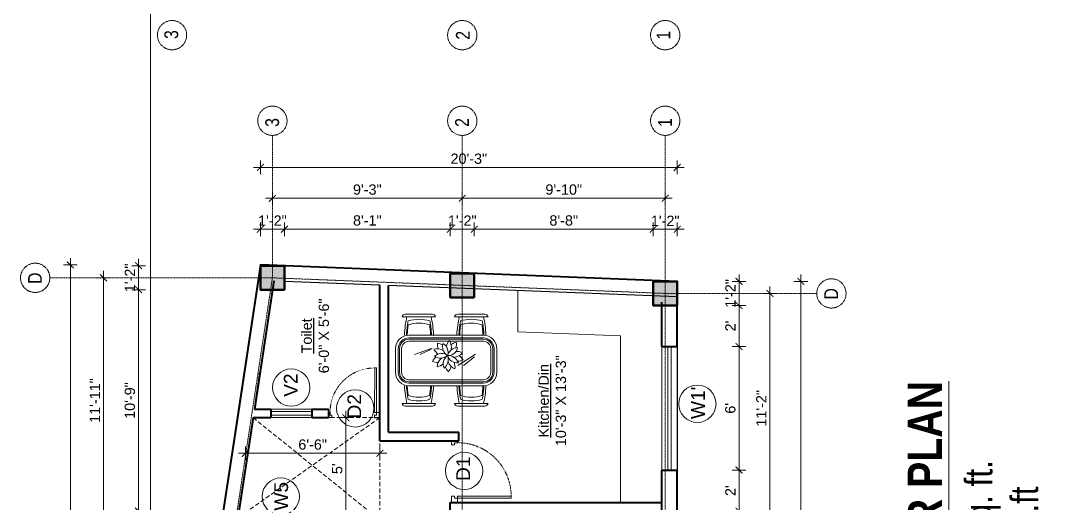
# Model space of a CAD drawing. Header units: inches. Extents: x 136316 to 155547, y -21384 to -17606.
# Drawn here: x 154950 to 155547, y -19576 to -19295 of the extents above; entities that cross this region are included whole.
import ezdxf

# ---------------------------------------------------------------- set-up
doc = ezdxf.new("R2010")
doc.units = ezdxf.units.IN
doc.header["$LTSCALE"] = 0.5
doc.header["$MEASUREMENT"] = 0
doc.header["$PDMODE"] = 66
doc.linetypes.add('CENTER', pattern=[2, 1.25, -0.25, 0.25, -0.25])
doc.linetypes.add('HIDDEN', pattern=[0.375, 0.25, -0.125])
for name, color, linetype, lineweight in [('Annotate-Lite.w', 177, 'Continuous', 9), ('Annotations-Bold.w', 177, 'Continuous', 13), ('C-COLUMN', 1, 'Continuous', 50), ('DIM 1-100', 4, 'Continuous', 13), ('Door-Window.w', 4, 'Continuous', 15), ('F-FURNITURE', 30, 'Continuous', 13), ('HACTH', 253, 'Continuous', 9), ('TEXT', 220, 'Continuous', 9), ('Text-100.w', 254, 'Continuous', 9), ('Toilet', 7, 'Continuous', 25), ('wall', 1, 'Continuous', 40), ('window', 4, 'Continuous', 13)]:
    doc.layers.add(name, color=color, linetype=linetype, lineweight=lineweight)
doc.styles.add('ARAIL', font='ARIALN.TTF')
doc.styles.add('arial', font='arial.ttf')
doc.styles.add('arial.', font='arial.ttf')
doc.styles.add('gaurav', font='arial.ttf')
doc.styles.get("Standard").update_dxf_attribs({"font": 'arial.ttf'})
doc.dimstyles.new('1 by 96', dxfattribs={"dimtxt": 6, "dimasz": 4, "dimexe": 4, "dimexo": 4, "dimgap": 2, "dimtad": 1, "dimdec": 0, "dimzin": 0, "dimdsep": 46, "dimlunit": 4, "dimtxsty": 'Standard', "dimblk": 'ARCHTICK', "dimcen": 0, "dimdle": 4, "dimadec": 0, "dimazin": 0, "dimtfac": 1, "dimtdec": 0, "dimtix": 1, "dimtofl": 0, "dimtmove": 1, "dimatfit": 3, "dimldrblk": 'ARCHTICK', "dimfxl": 4, "dimfxlon": 1, "dimtolj": 1, "dimtzin": 0, "dimlwd": -1, "dimlwe": -1, "dimarcsym": 0})

# ---------------------------------------------------------------- blocks, each defined once
blk = doc.blocks.new('3-0')
at = {"ltscale": 3}
for p, q in [((11063.05, 10097.68), (11065.97, 10099.9)), ((11063.05, 10097.68), (11064.53, 10095.73)), ((11065.99, 10096.84), (11064.53, 10095.73)), ((11065.25, 10097.81), (11066.71, 10098.92)), ((11065.99, 10096.84), (11065.25, 10097.81)), ((11065.97, 10099.9), (11066.71, 10098.92)), ((11085.5, 10074.13), (11110.32, 10092.96)), ((11086.24, 10073.15), (11111.05, 10091.97)), ((11111.05, 10091.97), (11110.32, 10092.96)), ((11084.04, 10073.02), (11082.57, 10071.91)), ((11084.04, 10073.02), (11084.78, 10072.04)), ((11084.78, 10072.04), (11086.24, 10073.15)), ((11086.24, 10073.15), (11085.5, 10074.13)), ((11087.72, 10071.2), (11086.24, 10073.15)), ((11082.57, 10071.91), (11084.79, 10068.98)), ((11084.79, 10068.98), (11087.72, 10071.2))]:
    blk.add_line(p, q, dxfattribs=at)
at = {"layer": 'Door-Window.w', "color": 9, "linetype": 'HIDDEN', "lineweight": 18}
blk.add_arc((11085.5, 10074.13), 31.16, 37.1906, 127.14649, dxfattribs=at)
blk = doc.blocks.new('_ArchTick')
at = {"color": 0, "linetype": 'ByBlock', "const_width": 0.15}
blk.add_lwpolyline([(-0.5, -0.5), (0.5, 0.5)], dxfattribs=at)
blk = doc.blocks.new('*D1012')
at = {"layer": 'Defpoints', "color": 0, "transparency": 16777216}
for p in [(155018.48, -19451.83), (155089.44, -19451.83), (155067.83, -19580.89)]:
    blk.add_point(p, dxfattribs=at)
at = {"layer": 'DIM 1-100', "color": 0, "transparency": 16777216}
for p, q in [((155022.48, -19451.83), (155014.48, -19451.83)), ((155018.48, -19584.89), (155018.48, -19447.83)), ((155022.48, -19580.89), (155014.48, -19580.89))]:
    blk.add_line(p, q, dxfattribs=at)
at = {"layer": 'DIM 1-100', "color": 0, "transparency": 16777216, "xscale": 4, "yscale": 4, "zscale": 4}
for p, rotation in [((155018.48, -19451.83), 90), ((155018.48, -19580.89), 270)]:
    blk.add_blockref('_ArchTick', p, dxfattribs=dict(at, rotation=rotation))
at = {"layer": 'DIM 1-100', "color": 0, "transparency": 16777216, "insert": (155013.41, -19516.36), "char_height": 6, "attachment_point": 5, "rotation": 90}
blk.add_mtext('\\A1;10\'-9"', dxfattribs=at)
blk = doc.blocks.new('*D1013')
at = {"layer": 'Defpoints', "color": 0, "transparency": 16777216}
for p in [(155018.48, -19437.83), (155089.44, -19437.83), (155089.44, -19451.83)]:
    blk.add_point(p, dxfattribs=at)
at = {"layer": 'DIM 1-100', "color": 0, "transparency": 16777216}
for p, q in [((155018.48, -19455.83), (155018.48, -19433.83)), ((155022.48, -19437.83), (155014.48, -19437.83)), ((155022.48, -19451.83), (155014.48, -19451.83))]:
    blk.add_line(p, q, dxfattribs=at)
at = {"layer": 'DIM 1-100', "color": 0, "transparency": 16777216, "xscale": 4, "yscale": 4, "zscale": 4}
for p, rotation in [((155018.48, -19437.83), 90), ((155018.48, -19451.83), 270)]:
    blk.add_blockref('_ArchTick', p, dxfattribs=dict(at, rotation=rotation))
at = {"layer": 'DIM 1-100', "color": 0, "transparency": 16777216, "insert": (155013.46, -19444.83), "char_height": 6, "attachment_point": 5, "rotation": 90}
blk.add_mtext('\\A1;1\'-2"', dxfattribs=at)
blk = doc.blocks.new('*D1014')
at = {"layer": 'Defpoints', "color": 0, "transparency": 16777216}
for p in [(155096.44, -19444.83), (154998.01, -19587.89), (155074.83, -19587.89)]:
    blk.add_point(p, dxfattribs=at)
at = {"layer": 'DIM 1-100', "color": 0, "transparency": 16777216}
for p, q in [((154998.01, -19440.83), (154998.01, -19591.89)), ((155002.01, -19444.83), (154994.01, -19444.83)), ((155002.01, -19587.89), (154994.01, -19587.89))]:
    blk.add_line(p, q, dxfattribs=at)
at = {"layer": 'DIM 1-100', "color": 0, "transparency": 16777216, "xscale": 4, "yscale": 4, "zscale": 4}
for p, rotation in [((154998.01, -19444.83), 90), ((154998.01, -19587.89), 270)]:
    blk.add_blockref('_ArchTick', p, dxfattribs=dict(at, rotation=rotation))
at = {"layer": 'DIM 1-100', "color": 0, "transparency": 16777216, "insert": (154993, -19516.36), "char_height": 6, "attachment_point": 5, "rotation": 90}
blk.add_mtext('\\A1;11\'-11"', dxfattribs=at)
blk = doc.blocks.new('*D1017')
at = {"layer": 'Defpoints', "color": 0, "transparency": 16777216}
for p in [(154978.76, -19437.35), (155089.5, -19437.35), (155030.97, -19839.04)]:
    blk.add_point(p, dxfattribs=at)
at = {"layer": 'DIM 1-100', "color": 0, "transparency": 16777216}
for p, q in [((154978.76, -19843.04), (154978.76, -19433.35)), ((154982.76, -19437.35), (154974.76, -19437.35)), ((154982.76, -19839.04), (154974.76, -19839.04))]:
    blk.add_line(p, q, dxfattribs=at)
at = {"layer": 'DIM 1-100', "color": 0, "transparency": 16777216, "xscale": 4, "yscale": 4, "zscale": 4}
for p, rotation in [((154978.76, -19437.35), 90), ((154978.76, -19839.04), 270)]:
    blk.add_blockref('_ArchTick', p, dxfattribs=dict(at, rotation=rotation))
at = {"layer": 'DIM 1-100', "color": 0, "transparency": 16777216, "insert": (154973.69, -19638.19), "char_height": 6, "attachment_point": 5, "rotation": 90}
blk.add_mtext('\\A1;33\'-6"', dxfattribs=at)
blk = doc.blocks.new('*D1018')
at = {"layer": 'Defpoints', "color": 0, "transparency": 16777216}
for p in [(155103.44, -19416.49), (155089.44, -19437.83), (155103.44, -19437.83)]:
    blk.add_point(p, dxfattribs=at)
at = {"layer": 'DIM 1-100', "color": 0, "transparency": 16777216}
for p, q in [((155085.44, -19416.49), (155107.44, -19416.49)), ((155089.44, -19420.49), (155089.44, -19412.49)), ((155103.44, -19420.49), (155103.44, -19412.49))]:
    blk.add_line(p, q, dxfattribs=at)
at = {"layer": 'DIM 1-100', "color": 0, "transparency": 16777216, "xscale": 4, "yscale": 4, "zscale": 4, "rotation": 180}
blk.add_blockref('_ArchTick', (155089.44, -19416.49), dxfattribs=at)
at = {"layer": 'DIM 1-100', "color": 0, "transparency": 16777216, "xscale": 4, "yscale": 4, "zscale": 4}
blk.add_blockref('_ArchTick', (155103.44, -19416.49), dxfattribs=at)
at = {"layer": 'DIM 1-100', "color": 0, "transparency": 16777216, "insert": (155096.44, -19411.48), "char_height": 6, "attachment_point": 5}
blk.add_mtext('\\A1;1\'-2"', dxfattribs=at)
blk = doc.blocks.new('*D1019')
at = {"layer": 'Defpoints', "color": 0, "transparency": 16777216}
for p in [(155200.03, -19416.49), (155103.44, -19437.83), (155200.03, -19442.27)]:
    blk.add_point(p, dxfattribs=at)
at = {"layer": 'DIM 1-100', "color": 0, "transparency": 16777216}
for p, q in [((155099.44, -19416.49), (155204.03, -19416.49)), ((155103.44, -19420.49), (155103.44, -19412.49)), ((155200.03, -19420.49), (155200.03, -19412.49))]:
    blk.add_line(p, q, dxfattribs=at)
at = {"layer": 'DIM 1-100', "color": 0, "transparency": 16777216, "xscale": 4, "yscale": 4, "zscale": 4, "rotation": 180}
blk.add_blockref('_ArchTick', (155103.44, -19416.49), dxfattribs=at)
at = {"layer": 'DIM 1-100', "color": 0, "transparency": 16777216, "xscale": 4, "yscale": 4, "zscale": 4}
blk.add_blockref('_ArchTick', (155200.03, -19416.49), dxfattribs=at)
at = {"layer": 'DIM 1-100', "color": 0, "transparency": 16777216, "insert": (155151.73, -19411.42), "char_height": 6, "attachment_point": 5}
blk.add_mtext('\\A1;8\'-1"', dxfattribs=at)
blk = doc.blocks.new('*D1020')
at = {"layer": 'Defpoints', "color": 0, "transparency": 16777216}
for p in [(155214.03, -19416.49), (155200.03, -19442.27), (155214.03, -19442.27)]:
    blk.add_point(p, dxfattribs=at)
at = {"layer": 'DIM 1-100', "color": 0, "transparency": 16777216}
for p, q in [((155196.03, -19416.49), (155218.03, -19416.49)), ((155200.03, -19420.49), (155200.03, -19412.49)), ((155214.03, -19420.49), (155214.03, -19412.49))]:
    blk.add_line(p, q, dxfattribs=at)
at = {"layer": 'DIM 1-100', "color": 0, "transparency": 16777216, "xscale": 4, "yscale": 4, "zscale": 4, "rotation": 180}
blk.add_blockref('_ArchTick', (155200.03, -19416.49), dxfattribs=at)
at = {"layer": 'DIM 1-100', "color": 0, "transparency": 16777216, "xscale": 4, "yscale": 4, "zscale": 4}
blk.add_blockref('_ArchTick', (155214.03, -19416.49), dxfattribs=at)
at = {"layer": 'DIM 1-100', "color": 0, "transparency": 16777216, "insert": (155207.03, -19411.48), "char_height": 6, "attachment_point": 5}
blk.add_mtext('\\A1;1\'-2"', dxfattribs=at)
blk = doc.blocks.new('*D1021')
at = {"layer": 'Defpoints', "color": 0, "transparency": 16777216}
for p in [(155318.26, -19416.49), (155214.03, -19442.27), (155318.26, -19446.93)]:
    blk.add_point(p, dxfattribs=at)
at = {"layer": 'DIM 1-100', "color": 0, "transparency": 16777216}
for p, q in [((155210.03, -19416.49), (155322.26, -19416.49)), ((155214.03, -19420.49), (155214.03, -19412.49)), ((155318.26, -19420.49), (155318.26, -19412.49))]:
    blk.add_line(p, q, dxfattribs=at)
at = {"layer": 'DIM 1-100', "color": 0, "transparency": 16777216, "xscale": 4, "yscale": 4, "zscale": 4, "rotation": 180}
blk.add_blockref('_ArchTick', (155214.03, -19416.49), dxfattribs=at)
at = {"layer": 'DIM 1-100', "color": 0, "transparency": 16777216, "xscale": 4, "yscale": 4, "zscale": 4}
blk.add_blockref('_ArchTick', (155318.26, -19416.49), dxfattribs=at)
at = {"layer": 'DIM 1-100', "color": 0, "transparency": 16777216, "insert": (155266.15, -19411.42), "char_height": 6, "attachment_point": 5}
blk.add_mtext('\\A1;8\'-8"', dxfattribs=at)
blk = doc.blocks.new('*D1022')
at = {"layer": 'Defpoints', "color": 0, "transparency": 16777216}
for p in [(155332.26, -19416.49), (155318.26, -19446.93), (155332.26, -19446.93)]:
    blk.add_point(p, dxfattribs=at)
at = {"layer": 'DIM 1-100', "color": 0, "transparency": 16777216}
for p, q in [((155314.26, -19416.49), (155336.26, -19416.49)), ((155318.26, -19420.49), (155318.26, -19412.49)), ((155332.26, -19420.49), (155332.26, -19412.49))]:
    blk.add_line(p, q, dxfattribs=at)
at = {"layer": 'DIM 1-100', "color": 0, "transparency": 16777216, "xscale": 4, "yscale": 4, "zscale": 4, "rotation": 180}
blk.add_blockref('_ArchTick', (155318.26, -19416.49), dxfattribs=at)
at = {"layer": 'DIM 1-100', "color": 0, "transparency": 16777216, "xscale": 4, "yscale": 4, "zscale": 4}
blk.add_blockref('_ArchTick', (155332.26, -19416.49), dxfattribs=at)
at = {"layer": 'DIM 1-100', "color": 0, "transparency": 16777216, "insert": (155325.26, -19411.6), "char_height": 6, "attachment_point": 5}
blk.add_mtext('\\A1;1\'-2"', dxfattribs=at)
blk = doc.blocks.new('*D1023')
at = {"layer": 'Defpoints', "color": 0, "transparency": 16777216}
for p in [(155332.26, -19446.93), (155332.26, -19460.93), (155368.26, -19460.93)]:
    blk.add_point(p, dxfattribs=at)
at = {"layer": 'DIM 1-100', "color": 0, "transparency": 16777216}
for p, q in [((155364.26, -19446.93), (155372.26, -19446.93)), ((155368.26, -19442.93), (155368.26, -19464.93)), ((155364.26, -19460.93), (155372.26, -19460.93))]:
    blk.add_line(p, q, dxfattribs=at)
at = {"layer": 'DIM 1-100', "color": 0, "transparency": 16777216, "xscale": 4, "yscale": 4, "zscale": 4}
for p, rotation in [((155368.26, -19446.93), 90), ((155368.26, -19460.93), 270)]:
    blk.add_blockref('_ArchTick', p, dxfattribs=dict(at, rotation=rotation))
at = {"layer": 'DIM 1-100', "color": 0, "transparency": 16777216, "insert": (155363.25, -19453.93), "char_height": 6, "attachment_point": 5, "rotation": 90}
blk.add_mtext('\\A1;1\'-2"', dxfattribs=at)
blk = doc.blocks.new('*D1024')
at = {"layer": 'Defpoints', "color": 0, "transparency": 16777216}
for p in [(155332.26, -19460.93), (155332.26, -19484.91), (155368.26, -19484.91)]:
    blk.add_point(p, dxfattribs=at)
at = {"layer": 'DIM 1-100', "color": 0, "transparency": 16777216}
for p, q in [((155368.26, -19456.93), (155368.26, -19488.91)), ((155364.26, -19460.93), (155372.26, -19460.93)), ((155364.26, -19484.91), (155372.26, -19484.91))]:
    blk.add_line(p, q, dxfattribs=at)
at = {"layer": 'DIM 1-100', "color": 0, "transparency": 16777216, "xscale": 4, "yscale": 4, "zscale": 4}
for p, rotation in [((155368.26, -19460.93), 90), ((155368.26, -19484.91), 270)]:
    blk.add_blockref('_ArchTick', p, dxfattribs=dict(at, rotation=rotation))
at = {"layer": 'DIM 1-100', "color": 0, "transparency": 16777216, "insert": (155363.25, -19472.92), "char_height": 6, "attachment_point": 5, "rotation": 90}
blk.add_mtext("\\A1;2'", dxfattribs=at)
blk = doc.blocks.new('*D1025')
at = {"layer": 'Defpoints', "color": 0, "transparency": 16777216}
for p in [(155332.26, -19484.91), (155332.26, -19556.91), (155368.26, -19556.91)]:
    blk.add_point(p, dxfattribs=at)
at = {"layer": 'DIM 1-100', "color": 0, "transparency": 16777216}
for p, q in [((155368.26, -19480.91), (155368.26, -19560.91)), ((155364.26, -19484.91), (155372.26, -19484.91)), ((155364.26, -19556.91), (155372.26, -19556.91))]:
    blk.add_line(p, q, dxfattribs=at)
at = {"layer": 'DIM 1-100', "color": 0, "transparency": 16777216, "xscale": 4, "yscale": 4, "zscale": 4}
for p, rotation in [((155368.26, -19484.91), 90), ((155368.26, -19556.91), 270)]:
    blk.add_blockref('_ArchTick', p, dxfattribs=dict(at, rotation=rotation))
at = {"layer": 'DIM 1-100', "color": 0, "transparency": 16777216, "insert": (155363.2, -19520.91), "char_height": 6, "attachment_point": 5, "rotation": 90}
blk.add_mtext("\\A1;6'", dxfattribs=at)
blk = doc.blocks.new('*D1026')
at = {"layer": 'Defpoints', "color": 0, "transparency": 16777216}
for p in [(155332.26, -19556.91), (155332.26, -19580.89), (155368.26, -19580.89)]:
    blk.add_point(p, dxfattribs=at)
at = {"layer": 'DIM 1-100', "color": 0, "transparency": 16777216}
for p, q in [((155368.26, -19552.91), (155368.26, -19584.89)), ((155364.26, -19556.91), (155372.26, -19556.91)), ((155364.26, -19580.89), (155372.26, -19580.89))]:
    blk.add_line(p, q, dxfattribs=at)
at = {"layer": 'DIM 1-100', "color": 0, "transparency": 16777216, "xscale": 4, "yscale": 4, "zscale": 4}
for p, rotation in [((155368.26, -19556.91), 90), ((155368.26, -19580.89), 270)]:
    blk.add_blockref('_ArchTick', p, dxfattribs=dict(at, rotation=rotation))
at = {"layer": 'DIM 1-100', "color": 0, "transparency": 16777216, "insert": (155363.25, -19568.9), "char_height": 6, "attachment_point": 5, "rotation": 90}
blk.add_mtext("\\A1;2'", dxfattribs=at)
blk = doc.blocks.new('*D931')
at = {"layer": 'Defpoints', "color": 0, "transparency": 16777216}
for p in [(155332.26, -19453.93), (155386.26, -19453.93), (155332.26, -19587.89)]:
    blk.add_point(p, dxfattribs=at)
at = {"layer": 'DIM 1-100', "color": 0, "transparency": 16777216}
for p, q in [((155386.26, -19591.89), (155386.26, -19449.93)), ((155382.26, -19453.93), (155390.26, -19453.93)), ((155382.26, -19587.89), (155390.26, -19587.89))]:
    blk.add_line(p, q, dxfattribs=at)
at = {"layer": 'DIM 1-100', "color": 0, "transparency": 16777216, "xscale": 4, "yscale": 4, "zscale": 4}
for p, rotation in [((155386.26, -19453.93), 90), ((155386.26, -19587.89), 270)]:
    blk.add_blockref('_ArchTick', p, dxfattribs=dict(at, rotation=rotation))
at = {"layer": 'DIM 1-100', "color": 0, "transparency": 16777216, "insert": (155381.25, -19520.91), "char_height": 6, "attachment_point": 5, "rotation": 90}
blk.add_mtext('\\A1;11\'-2"', dxfattribs=at)
blk = doc.blocks.new('*D932')
at = {"layer": 'Defpoints', "color": 0, "transparency": 16777216}
for p in [(155332.26, -19446.93), (155332.26, -19839.04), (155404.26, -19839.04)]:
    blk.add_point(p, dxfattribs=at)
at = {"layer": 'DIM 1-100', "color": 0, "transparency": 16777216}
for p, q in [((155400.26, -19446.93), (155408.26, -19446.93)), ((155404.26, -19442.93), (155404.26, -19843.04)), ((155400.26, -19839.04), (155408.26, -19839.04))]:
    blk.add_line(p, q, dxfattribs=at)
at = {"layer": 'DIM 1-100', "color": 0, "transparency": 16777216, "xscale": 4, "yscale": 4, "zscale": 4}
for p, rotation in [((155404.26, -19446.93), 90), ((155404.26, -19839.04), 270)]:
    blk.add_blockref('_ArchTick', p, dxfattribs=dict(at, rotation=rotation))
at = {"layer": 'DIM 1-100', "color": 0, "transparency": 16777216, "insert": (155399.2, -19642.98), "char_height": 6, "attachment_point": 5, "rotation": 90}
blk.add_mtext('\\A1;32\'-8"', dxfattribs=at)
blk = doc.blocks.new('*D1036')
at = {"layer": 'Defpoints', "color": 0, "transparency": 16777216}
for p in [(155207.03, -19398.49), (155096.44, -19437.83), (155207.03, -19441.99)]:
    blk.add_point(p, dxfattribs=at)
at = {"layer": 'DIM 1-100', "color": 0, "transparency": 16777216}
for p, q in [((155092.44, -19398.49), (155211.03, -19398.49)), ((155096.44, -19402.49), (155096.44, -19394.49)), ((155207.03, -19402.49), (155207.03, -19394.49))]:
    blk.add_line(p, q, dxfattribs=at)
at = {"layer": 'DIM 1-100', "color": 0, "transparency": 16777216, "xscale": 4, "yscale": 4, "zscale": 4, "rotation": 180}
blk.add_blockref('_ArchTick', (155096.44, -19398.49), dxfattribs=at)
at = {"layer": 'DIM 1-100', "color": 0, "transparency": 16777216, "xscale": 4, "yscale": 4, "zscale": 4}
blk.add_blockref('_ArchTick', (155207.03, -19398.49), dxfattribs=at)
at = {"layer": 'DIM 1-100', "color": 0, "transparency": 16777216, "insert": (155151.73, -19393.42), "char_height": 6, "attachment_point": 5}
blk.add_mtext('\\A1;9\'-3"', dxfattribs=at)
blk = doc.blocks.new('*D933')
at = {"layer": 'Defpoints', "color": 0, "transparency": 16777216}
for p in [(155325.26, -19398.49), (155207.03, -19441.99), (155325.26, -19446.65)]:
    blk.add_point(p, dxfattribs=at)
at = {"layer": 'DIM 1-100', "color": 0, "transparency": 16777216}
for p, q in [((155203.03, -19398.49), (155329.26, -19398.49)), ((155207.03, -19402.49), (155207.03, -19394.49)), ((155325.26, -19402.49), (155325.26, -19394.49))]:
    blk.add_line(p, q, dxfattribs=at)
at = {"layer": 'DIM 1-100', "color": 0, "transparency": 16777216, "xscale": 4, "yscale": 4, "zscale": 4, "rotation": 180}
blk.add_blockref('_ArchTick', (155207.03, -19398.49), dxfattribs=at)
at = {"layer": 'DIM 1-100', "color": 0, "transparency": 16777216, "xscale": 4, "yscale": 4, "zscale": 4}
blk.add_blockref('_ArchTick', (155325.26, -19398.49), dxfattribs=at)
at = {"layer": 'DIM 1-100', "color": 0, "transparency": 16777216, "insert": (155266.15, -19393.42), "char_height": 6, "attachment_point": 5}
blk.add_mtext('\\A1;9\'-10"', dxfattribs=at)
blk = doc.blocks.new('*D1075')
at = {"layer": 'Defpoints', "color": 0, "transparency": 16777216}
for p in [(155089.5, -19380.49), (155089.5, -19437.35), (155332.26, -19446.93)]:
    blk.add_point(p, dxfattribs=at)
at = {"layer": 'DIM 1-100', "color": 0, "transparency": 16777216}
for p, q in [((155336.26, -19380.49), (155085.5, -19380.49)), ((155089.5, -19384.49), (155089.5, -19376.49)), ((155332.26, -19384.49), (155332.26, -19376.49))]:
    blk.add_line(p, q, dxfattribs=at)
at = {"layer": 'DIM 1-100', "color": 0, "transparency": 16777216, "xscale": 4, "yscale": 4, "zscale": 4, "rotation": 180}
blk.add_blockref('_ArchTick', (155089.5, -19380.49), dxfattribs=at)
at = {"layer": 'DIM 1-100', "color": 0, "transparency": 16777216, "xscale": 4, "yscale": 4, "zscale": 4}
blk.add_blockref('_ArchTick', (155332.26, -19380.49), dxfattribs=at)
at = {"layer": 'DIM 1-100', "color": 0, "transparency": 16777216, "insert": (155210.88, -19375.42), "char_height": 6, "attachment_point": 5}
blk.add_mtext('\\A1;20\'-3"', dxfattribs=at)
blk = doc.blocks.new('*D976')
at = {"layer": 'Defpoints', "color": 0, "transparency": 16777216}
for p in [(155139.25, -19526.35), (155159.03, -19526.35), (155159.03, -19585.89)]:
    blk.add_point(p, dxfattribs=at)
at = {"layer": 'DIM 1-100', "color": 0, "transparency": 16777216}
for p, q in [((155139.25, -19589.89), (155139.25, -19522.35)), ((155143.25, -19526.35), (155135.25, -19526.35)), ((155143.25, -19585.89), (155135.25, -19585.89))]:
    blk.add_line(p, q, dxfattribs=at)
at = {"layer": 'DIM 1-100', "color": 0, "transparency": 16777216, "xscale": 4, "yscale": 4, "zscale": 4}
for p, rotation in [((155139.25, -19526.35), 90), ((155139.25, -19585.89), 270)]:
    blk.add_blockref('_ArchTick', p, dxfattribs=dict(at, rotation=rotation))
at = {"layer": 'DIM 1-100', "color": 0, "transparency": 16777216, "insert": (155134.2, -19556.12), "char_height": 6, "attachment_point": 5, "rotation": 90}
blk.add_mtext("\\A1;5'", dxfattribs=at)
blk = doc.blocks.new('*D977')
at = {"layer": 'Defpoints', "color": 0, "transparency": 16777216}
for p in [(155159.03, -19547.12), (155080.7, -19555.93), (155159.03, -19556.12)]:
    blk.add_point(p, dxfattribs=at)
at = {"layer": 'DIM 1-100', "color": 0, "transparency": 16777216}
for p, q in [((155076.7, -19547.12), (155163.03, -19547.12)), ((155080.7, -19551.12), (155080.7, -19543.12)), ((155159.03, -19551.12), (155159.03, -19543.12))]:
    blk.add_line(p, q, dxfattribs=at)
at = {"layer": 'DIM 1-100', "color": 0, "transparency": 16777216, "xscale": 4, "yscale": 4, "zscale": 4, "rotation": 180}
blk.add_blockref('_ArchTick', (155080.7, -19547.12), dxfattribs=at)
at = {"layer": 'DIM 1-100', "color": 0, "transparency": 16777216, "xscale": 4, "yscale": 4, "zscale": 4}
blk.add_blockref('_ArchTick', (155159.03, -19547.12), dxfattribs=at)
at = {"layer": 'DIM 1-100', "color": 0, "transparency": 16777216, "insert": (155119.87, -19542.05), "char_height": 6, "attachment_point": 5}
blk.add_mtext('\\A1;6\'-6"', dxfattribs=at)

msp = doc.modelspace()

# ---------------------------------------------------------------- hatches: boundary and pattern name
at = {"layer": 'C-COLUMN'}
h = msp.add_hatch(color=256, dxfattribs=at)
h.dxf.hatch_style = 1
h.paths.add_polyline_path([(155089.44, -19437.83), (155089.44, -19451.83), (155103.44, -19451.83), (155103.44, -19437.83)])
h = msp.add_hatch(color=256, dxfattribs=at)
h.dxf.hatch_style = 1
h.paths.add_polyline_path([(155200.03, -19442.27), (155200.03, -19456.27), (155214.03, -19456.27), (155214.03, -19442.27)])
h = msp.add_hatch(color=256, dxfattribs=at)
h.dxf.hatch_style = 1
h.paths.add_polyline_path([(155318.26, -19446.93), (155318.26, -19460.93), (155332.26, -19460.93), (155332.26, -19446.93)])

# ---------------------------------------------------------------- linework, layer by layer
at = {"layer": 'Annotate-Lite.w'}
msp.add_xline((155025.48, -19234.17), (0, 1), dxfattribs=at)
at = {"layer": 'Annotate-Lite.w', "ltscale": 0.005}
for centre in [(155107.41, -19508.81), (155144.7, -19520.95), (155343.99, -19518.25), (155208.12, -19557.37), (155101.34, -19572.33)]:
    msp.add_circle(centre, 10.86, dxfattribs=at)
at = {"layer": 'Annotations-Bold.w', "linetype": 'CENTER', "ltscale": 0.3}
for p, q in [((155207.03, -19361.81), (155207.03, -19922.03)), ((155325.26, -19361.81), (155325.26, -19922.03))]:
    msp.add_line(p, q, dxfattribs=at)
for points in [[(155096.44, -19361.81), (155096.44, -19444.83), (155074.83, -19587.89), (155057.09, -19705.39), (155037.97, -19832.04), (155037.97, -19922.03)], [(154966.78, -19444.83), (155096.44, -19444.83), (155325.26, -19453.93), (155413.53, -19453.93)]]:
    msp.add_lwpolyline(points, dxfattribs=at)
at = {"layer": 'Annotations-Bold.w', "linetype": 'CENTER', "ltscale": 1.5}
for centre in [(155037.97, -19303.37), (155207.03, -19303.37), (155325.26, -19303.37), (155096.44, -19353.28), (155207.03, -19353.28), (155325.26, -19353.28), (154958.25, -19444.83), (155422.07, -19453.93)]:
    msp.add_circle(centre, 8.53, dxfattribs=at)
at = {"layer": 'C-COLUMN'}
for points in [[(155103.44, -19451.83), (155103.44, -19437.83), (155089.44, -19437.83), (155089.44, -19451.83)], [(155214.03, -19456.27), (155214.03, -19442.27), (155200.03, -19442.27), (155200.03, -19456.27)], [(155332.26, -19460.93), (155332.26, -19446.93), (155318.26, -19446.93), (155318.26, -19460.93)]]:
    msp.add_lwpolyline(points, close=True, dxfattribs=at)
at = {"layer": 'Defpoints'}
msp.add_lwpolyline([(155089.5, -19437.35), (155332.26, -19446.93), (155332.26, -19839.04), (155028.87, -19838.93), (155089.5, -19437.35)], dxfattribs=at)
at = {"layer": 'F-FURNITURE'}
for p, q in [((155171.98, -19467.48), (155191.51, -19467.48)), ((155189.62, -19466.06), (155173.87, -19466.06)), ((155202.5, -19467.48), (155222.03, -19467.48)), ((155220.14, -19466.06), (155204.39, -19466.06)), ((155176, -19478.27), (155219.32, -19478.27)), ((155176, -19479.84), (155219.32, -19479.84)), ((155176, -19480.63), (155219.32, -19480.63)), ((155176, -19481.81), (155219.32, -19481.81)), ((155168.12, -19499.92), (155168.12, -19486.14)), ((155169.7, -19499.92), (155169.7, -19486.14)), ((155170.48, -19499.92), (155170.48, -19486.14)), ((155171.66, -19499.92), (155171.66, -19486.14)), ((155189.42, -19485.87), (155179.15, -19489.6)), ((155188.94, -19486.37), (155182.53, -19489.48)), ((155195.69, -19484.28), (155195.75, -19484.28)), ((155223.66, -19486.14), (155223.66, -19499.92)), ((155224.84, -19486.14), (155224.84, -19499.92)), ((155225.62, -19486.14), (155225.62, -19499.92)), ((155227.2, -19486.14), (155227.2, -19499.92)), ((155214.7, -19489.39), (155204.43, -19495.99)), ((155214.22, -19490.81), (155207.82, -19495.87)), ((155219.32, -19504.25), (155176, -19504.25)), ((155219.32, -19505.43), (155176, -19505.43)), ((155219.32, -19506.22), (155176, -19506.22)), ((155195.69, -19501.43), (155195.75, -19501.43)), ((155219.32, -19507.8), (155176, -19507.8)), ((155171.98, -19518.16), (155191.51, -19518.16)), ((155202.5, -19518.16), (155222.03, -19518.16)), ((155189.62, -19519.58), (155173.87, -19519.58)), ((155220.14, -19519.58), (155204.39, -19519.58))]:
    msp.add_line(p, q, dxfattribs=at)
msp.add_lwpolyline([(155299.26, -19575.89), (155299.26, -19478.65), (155239.38, -19476.29), (155239.38, -19452.27)], dxfattribs=at)
for centre, radius, start, end in [((155173.87, -19468.03), 1.97, 90, 163.80859), ((155181.84, -19490.41), 21.38, 72.70335, 107.29665), ((155189.62, -19468.03), 1.97, 16.19141, 90), ((155204.39, -19468.03), 1.97, 90, 163.80859), ((155212.36, -19490.41), 21.38, 72.70335, 107.29665), ((155220.14, -19468.03), 1.97, 16.19141, 90), ((155181.84, -19492.61), 21.38, 72.70335, 107.29665), ((155212.36, -19492.61), 21.38, 72.70335, 107.29665), ((155176, -19486.14), 7.87, 90, 180), ((155176, -19486.14), 6.3, 90, 180), ((155176, -19486.14), 5.51, 90, 180), ((155176, -19486.14), 4.33, 90, 180), ((155219.32, -19486.14), 7.87, 0, 90), ((155219.32, -19486.14), 6.3, 0, 90), ((155219.32, -19486.14), 5.51, 0, 90), ((155219.32, -19486.14), 4.33, 0, 90), ((155176, -19499.92), 7.87, 180, 270), ((155176, -19499.92), 6.3, 180, 270), ((155176, -19499.92), 5.51, 180, 270), ((155176, -19499.92), 4.33, 180, 270), ((155219.32, -19499.92), 7.87, 270, 0), ((155219.32, -19499.92), 6.3, 270, 0), ((155219.32, -19499.92), 5.51, 270, 0), ((155219.32, -19499.92), 4.33, 270, 0), ((155173.87, -19517.61), 1.97, 196.19141, 270), ((155181.84, -19493.02), 21.38, 252.70335, 287.29665), ((155181.84, -19495.23), 21.38, 252.70335, 287.29665), ((155189.62, -19517.61), 1.97, 270, 343.80859), ((155204.39, -19517.61), 1.97, 196.19141, 270), ((155212.36, -19493.02), 21.38, 252.70335, 287.29665), ((155212.36, -19495.23), 21.38, 252.70335, 287.29665), ((155220.14, -19517.61), 1.97, 270, 343.80859)]:
    msp.add_arc(centre, radius, start, end, dxfattribs=at)
at = {"layer": 'F-FURNITURE', "linetype": 'ByBlock'}
for centre, radius, start, end in [((155204.87, -19486.5), 7.38, 136.1301, 166.49315), ((155193.88, -19485.15), 6.81, 344.1324, 33.6013), ((155205.99, -19491.16), 9.18, 105.21051, 126.35141), ((155197.99, -19483.52), 5.72, 338.50863, 12.24757), ((155192.27, -19492.99), 6.81, 56.1324, 105.60129), ((155196.95, -19482.95), 7.38, 208.1301, 238.49315), ((155201.73, -19483.34), 9.18, 177.21052, 198.35141), ((155191.99, -19488.58), 5.72, 50.50863, 84.24757), ((155201.84, -19484.89), 6.27, 163.77608, 237.51587), ((155193.03, -19488.2), 5.78, 340.04468, 61.24727), ((155198.67, -19484.4), 5.78, 268.04468, 349.24727), ((155204.55, -19491.75), 6.27, 91.77608, 165.51587), ((155201.83, -19484.26), 6.81, 272.1324, 321.6013), ((155203.95, -19495.13), 7.38, 64.1301, 94.49315), ((155194.94, -19495.85), 5.72, 122.50863, 156.24757), ((155192.97, -19484.97), 9.18, 249.21051, 270.35141), ((155194.91, -19494.74), 5.78, 52.04468, 133.24727), ((155194.48, -19485.34), 6.27, 235.77608, 309.51587), ((155199.23, -19496.94), 6.81, 128.1324, 177.60129), ((155201.71, -19494.97), 5.78, 124.04468, 205.24727), ((155192.63, -19492.48), 6.27, 307.77608, 21.51587), ((155198.86, -19496.44), 6.27, 19.77608, 93.51587), ((155204.03, -19488.58), 5.78, 196.04468, 277.24727), ((155205.14, -19491.55), 6.81, 200.1324, 249.60129), ((155195.45, -19496.92), 7.38, 352.1301, 22.49315), ((155204.66, -19487.66), 5.72, 266.50863, 300.24757), ((155199.86, -19497.63), 9.18, 33.21051, 54.35141), ((155191.13, -19489.39), 7.38, 280.1301, 310.49315), ((155202.77, -19495.28), 5.72, 194.50863, 228.24757), ((155191.81, -19493.8), 9.18, 321.21051, 342.35141)]:
    msp.add_arc(centre, radius, start, end, dxfattribs=at)
at = {"layer": 'F-FURNITURE'}
for centre, start_param, end_param in [((155181.84, -19481.79), 4.099527, 4.56758), ((155181.84, -19481.79), 7.99879, 8.466844), ((155212.36, -19481.79), 4.099527, 4.56758), ((155212.36, -19481.79), 7.99879, 8.466844)]:
    msp.add_ellipse(centre, major_axis=(0, -24.87), ratio=0.345133, start_param=start_param, end_param=end_param, dxfattribs=at)
at = {"layer": 'F-FURNITURE', "extrusion": (0, 0, -1)}
for centre, start_param, end_param in [((155181.84, -19503.85), 4.099527, 4.553045), ((155181.84, -19503.85), 1.730141, 2.183659), ((155212.36, -19503.85), 4.099527, 4.553045), ((155212.36, -19503.85), 1.730141, 2.183659)]:
    msp.add_ellipse(centre, major_axis=(0, 24.87), ratio=0.345133, start_param=start_param, end_param=end_param, dxfattribs=at)
at = {"layer": 'F-FURNITURE'}
for points, knots in [([(155175.49, -19470), (155175.37, -19470.62), (155175.26, -19471.26), (155175, -19472.93), (155174.87, -19473.98), (155174.67, -19476.08), (155174.59, -19477.13), (155174.53, -19478.2)], [4.2084563, 4.2084563, 4.2084563, 4.2084563, 4.2962292, 4.2962292, 4.433179, 4.433179, 4.5651263, 4.5651263, 4.5651263, 4.5651263]), ([(155189.15, -19478.2), (155189.1, -19477.22), (155189.03, -19476.25), (155188.84, -19474.17), (155188.7, -19473.06), (155188.44, -19471.31), (155188.32, -19470.65), (155188.2, -19470)], [8.0012444, 8.0012444, 8.0012444, 8.0012444, 8.1227425, 8.1227425, 8.2664644, 8.2664644, 8.3579144, 8.3579144, 8.3579144, 8.3579144]), ([(155206, -19470), (155205.88, -19470.62), (155205.77, -19471.26), (155205.52, -19472.93), (155205.39, -19473.98), (155205.18, -19476.08), (155205.1, -19477.13), (155205.05, -19478.2)], [4.2084563, 4.2084563, 4.2084563, 4.2084563, 4.2962292, 4.2962292, 4.433179, 4.433179, 4.5651263, 4.5651263, 4.5651263, 4.5651263]), ([(155219.67, -19478.2), (155219.62, -19477.22), (155219.55, -19476.25), (155219.35, -19474.17), (155219.22, -19473.06), (155218.95, -19471.31), (155218.84, -19470.65), (155218.71, -19470)], [8.0012444, 8.0012444, 8.0012444, 8.0012444, 8.1227425, 8.1227425, 8.2664644, 8.2664644, 8.3579144, 8.3579144, 8.3579144, 8.3579144]), ([(155175.56, -19472.18), (155175.42, -19473.11), (155175.3, -19474.07), (155175.11, -19476.08), (155175.03, -19477.13), (155174.97, -19478.2)], [4.3081151, 4.3081151, 4.3081151, 4.3081151, 4.433179, 4.433179, 4.5651263, 4.5651263, 4.5651263, 4.5651263]), ([(155188.6, -19478.2), (155188.55, -19477.22), (155188.48, -19476.25), (155188.29, -19474.22), (155188.16, -19473.16), (155188.01, -19472.14)], [8.0012444, 8.0012444, 8.0012444, 8.0012444, 8.1227425, 8.1227425, 8.2598231, 8.2598231, 8.2598231, 8.2598231]), ([(155206.08, -19472.18), (155205.94, -19473.11), (155205.82, -19474.07), (155205.62, -19476.08), (155205.54, -19477.13), (155205.49, -19478.2)], [4.3081151, 4.3081151, 4.3081151, 4.3081151, 4.433179, 4.433179, 4.5651263, 4.5651263, 4.5651263, 4.5651263]), ([(155219.12, -19478.2), (155219.07, -19477.22), (155219, -19476.25), (155218.81, -19474.22), (155218.68, -19473.16), (155218.53, -19472.14)], [8.0012444, 8.0012444, 8.0012444, 8.0012444, 8.1227425, 8.1227425, 8.2598231, 8.2598231, 8.2598231, 8.2598231]), ([(155175.49, -19515.64), (155175.37, -19515.02), (155175.26, -19514.38), (155175, -19512.71), (155174.87, -19511.66), (155174.68, -19509.67), (155174.6, -19508.74), (155174.55, -19507.8)], [4.2084563, 4.2084563, 4.2084563, 4.2084563, 4.2962292, 4.2962292, 4.433179, 4.433179, 4.5503345, 4.5503345, 4.5503345, 4.5503345]), ([(155175.56, -19513.46), (155175.42, -19512.53), (155175.3, -19511.57), (155175.12, -19509.67), (155175.04, -19508.74), (155174.99, -19507.8)], [4.3081151, 4.3081151, 4.3081151, 4.3081151, 4.433179, 4.433179, 4.5503345, 4.5503345, 4.5503345, 4.5503345]), ([(155188.58, -19507.8), (155188.54, -19508.65), (155188.47, -19509.5), (155188.29, -19511.42), (155188.16, -19512.47), (155188.01, -19513.5)], [8.0160361, 8.0160361, 8.0160361, 8.0160361, 8.1227425, 8.1227425, 8.2598231, 8.2598231, 8.2598231, 8.2598231]), ([(155189.14, -19507.8), (155189.09, -19508.65), (155189.02, -19509.5), (155188.84, -19511.47), (155188.7, -19512.57), (155188.44, -19514.32), (155188.32, -19514.99), (155188.2, -19515.64)], [8.0160361, 8.0160361, 8.0160361, 8.0160361, 8.1227425, 8.1227425, 8.2664644, 8.2664644, 8.3579144, 8.3579144, 8.3579144, 8.3579144]), ([(155206, -19515.64), (155205.88, -19515.02), (155205.77, -19514.38), (155205.52, -19512.71), (155205.39, -19511.66), (155205.19, -19509.67), (155205.12, -19508.74), (155205.07, -19507.8)], [4.2084563, 4.2084563, 4.2084563, 4.2084563, 4.2962292, 4.2962292, 4.433179, 4.433179, 4.5503345, 4.5503345, 4.5503345, 4.5503345]), ([(155206.08, -19513.46), (155205.94, -19512.53), (155205.82, -19511.57), (155205.63, -19509.67), (155205.56, -19508.74), (155205.51, -19507.8)], [4.3081151, 4.3081151, 4.3081151, 4.3081151, 4.433179, 4.433179, 4.5503345, 4.5503345, 4.5503345, 4.5503345]), ([(155219.1, -19507.8), (155219.05, -19508.65), (155218.99, -19509.5), (155218.81, -19511.42), (155218.68, -19512.47), (155218.53, -19513.5)], [8.0160361, 8.0160361, 8.0160361, 8.0160361, 8.1227425, 8.1227425, 8.2598231, 8.2598231, 8.2598231, 8.2598231]), ([(155219.65, -19507.8), (155219.6, -19508.65), (155219.54, -19509.5), (155219.35, -19511.47), (155219.22, -19512.57), (155218.95, -19514.32), (155218.84, -19514.99), (155218.71, -19515.64)], [8.0160361, 8.0160361, 8.0160361, 8.0160361, 8.1227425, 8.1227425, 8.2664644, 8.2664644, 8.3579144, 8.3579144, 8.3579144, 8.3579144])]:
    msp.add_open_spline(points, degree=3, knots=knots, dxfattribs=at)
at = {"layer": 'HACTH', "linetype": 'HIDDEN', "ltscale": 20}
for p, q in [((155159.03, -19526.35), (155081.83, -19580.89)), ((155085.16, -19526.35), (155159.03, -19585.89))]:
    msp.add_line(p, q, dxfattribs=at)
msp.add_lwpolyline([(155159.03, -19526.35), (155159.03, -19585.89), (155081.83, -19585.89), (155081.83, -19580.89), (155076.93, -19580.89), (155085.16, -19526.35), (155159.03, -19526.35)], dxfattribs=at)
at = {"layer": 'Toilet'}
for p, q in [((155332.26, -19446.93), (155089.5, -19437.35)), ((155332.26, -19446.93), (155089.5, -19437.35)), ((155159.03, -19449.1), (155103.44, -19446.91)), ((155332.26, -19455.94), (155164.03, -19449.3))]:
    msp.add_line(p, q, dxfattribs=at)
at = {"layer": 'wall'}
for p, q in [((155089.5, -19437.35), (155076.06, -19526.35)), ((155089.5, -19437.35), (155076.06, -19526.35)), ((155159.03, -19539.89), (155159.03, -19449.1)), ((155164.03, -19534.89), (155164.03, -19449.3)), ((155323.26, -19484.91), (155332.26, -19484.91)), ((155085.92, -19521.35), (155095.48, -19521.35)), ((155095.48, -19521.35), (155095.48, -19526.35)), ((155119.48, -19521.35), (155129.03, -19521.35)), ((155119.48, -19521.35), (155119.48, -19526.35)), ((155129.03, -19521.35), (155129.03, -19526.35)), ((155076.06, -19526.35), (155067.83, -19580.89)), ((155085.16, -19526.35), (155095.48, -19526.35)), ((155119.48, -19526.35), (155129.03, -19526.35)), ((155164.03, -19534.89), (155205.03, -19534.89)), ((155205.03, -19539.89), (155205.03, -19534.89)), ((155159.03, -19539.89), (155205.03, -19539.89)), ((155323.26, -19556.91), (155332.26, -19556.91)), ((155200.03, -19575.89), (155323.26, -19575.89)), ((155200.03, -19580.89), (155200.03, -19575.89))]:
    msp.add_line(p, q, dxfattribs=at)
for points in [[(155332.26, -19484.91), (155332.26, -19446.93), (155089.5, -19437.35), (155076.06, -19526.35)], [(155097.19, -19446.66), (155085.92, -19521.35)], [(155323.26, -19484.91), (155323.26, -19458.93)], [(155089.16, -19499.89), (155085.92, -19521.35)], [(155085.16, -19526.35), (155076.93, -19580.89)], [(155085.16, -19526.35), (155076.93, -19580.89)], [(155323.26, -19582.89), (155323.26, -19556.91)], [(155332.26, -19608.64), (155332.26, -19556.91)]]:
    msp.add_lwpolyline(points, dxfattribs=at)
at = {"layer": 'window'}
for p, q in [((155323.26, -19484.91), (155323.26, -19556.91)), ((155326.76, -19556.91), (155326.76, -19484.91)), ((155328.76, -19556.91), (155328.76, -19484.91)), ((155332.26, -19556.91), (155332.26, -19484.91)), ((155095.48, -19521.35), (155119.48, -19521.35)), ((155119.48, -19522.85), (155095.48, -19522.85)), ((155119.48, -19524.85), (155095.48, -19524.85)), ((155119.48, -19526.35), (155095.48, -19526.35))]:
    msp.add_line(p, q, dxfattribs=at)

# ---------------------------------------------------------------- block references
at = {"layer": 'Door-Window.w', "linetype": 'ByBlock'}
for p, xscale, yscale, zscale, rotation in [((156242.94, -31955.97), 0.8331589850765497, 0.8331589850765497, 0.8331589850765497, 52.73306286131267), ((140286.95, -20896.35), 0.9997910039624012, 0.9997910039624012, 0.9997910039624012, 322.8094047801953)]:
    msp.add_blockref('3-0', p, dxfattribs=dict(at, xscale=xscale, yscale=yscale, zscale=zscale, rotation=rotation))

# ---------------------------------------------------------------- texts
at = {"layer": 'Annotate-Lite.w', "ltscale": 0.005, "char_height": 8, "attachment_point": 1, "rotation": 90, "style": 'gaurav'}
for s, insert in [('V2', (155103.14, -19514.2)), ("W1'", (155340.34, -19527.19)), ('D2', (155140.14, -19526.87)), ('D1', (155203.56, -19563.28)), ('W5', (155097.55, -19580.57))]:
    msp.add_mtext_dynamic_manual_height_columns(s, width=8, gutter_width=100, heights=[0], dxfattribs=dict(at, insert=insert))
at = {"layer": 'Annotations-Bold.w', "linetype": 'CENTER', "ltscale": 1.5, "char_height": 8, "attachment_point": 1, "rotation": 90, "style": 'ARAIL'}
for s, insert in [('3', (155033.53, -19305.58)), ('2', (155203.36, -19306.01)), ('1', (155320.21, -19305.92)), ('3', (155092.3, -19356.82)), ('2', (155202.9, -19356.82)), ('1', (155321.13, -19356.82)), ('D', (154954.11, -19448.36)), ('D', (155417.93, -19457.46))]:
    msp.add_mtext_dynamic_manual_height_columns(s, width=6.5393, gutter_width=100, heights=[0], dxfattribs=dict(at, insert=insert))
at = {"layer": 'TEXT', "lineweight": -2, "char_height": 6, "width": 127.5059, "attachment_point": 5, "rotation": 90, "style": 'arial.'}
for s, insert in [('{\\LToilet\\P}6\'-0" X 5\'-6"', (155121.43, -19478.67)), ('{\\LKitchen/Din\\P}10\'-3" X 13\'-3"', (155259.5, -19516.48))]:
    msp.add_mtext(s, dxfattribs=dict(at, insert=insert))
at = {"layer": 'Text-100.w', "insert": (155466.51, -19636.7), "char_height": 20, "width": 569.1024, "attachment_point": 2, "rotation": 90, "style": 'arial'}
msp.add_mtext('\\A1;{\\fArial Narrow|b1|i0|c0|p34;\\L GROUND FLOOR PLAN\\P\\fArial Narrow|b0|i0|c0|p34;\\H0.8x;\\lAREA : 721.37 sq. ft.\\PVOID: 32.21 sq.ft}', dxfattribs=at)

# ---------------------------------------------------------------- dimensions: what is measured, and where the dimension line sits
at = {"layer": 'DIM 1-100'}
for base, p1, p2, angle, picture, middle in [((155089.5, -19380.49), (155332.26, -19446.93), (155089.5, -19437.35), 180, '*D1075', (155210.88, -19375.42)), ((155207.03, -19398.49), (155096.44, -19437.83), (155207.03, -19441.99), 180, '*D1036', (155151.73, -19393.42)), ((155325.26, -19398.49), (155207.03, -19441.99), (155325.26, -19446.65), 180, '*D933', (155266.15, -19393.42)), ((155200.03, -19416.49), (155103.44, -19437.83), (155200.03, -19442.27), 180, '*D1019', (155151.73, -19411.42)), ((155318.26, -19416.49), (155214.03, -19442.27), (155318.26, -19446.93), 180, '*D1021', (155266.15, -19411.42)), ((154978.76, -19437.35), (155030.97, -19839.04), (155089.5, -19437.35), 90, '*D1017', (154973.69, -19638.19)), ((154998.01, -19587.89), (155096.44, -19444.83), (155074.83, -19587.89), 90, '*D1014', (154993, -19516.36)), ((155404.26, -19839.04), (155332.26, -19446.93), (155332.26, -19839.04), 90, '*D932', (155399.2, -19642.98)), ((155018.48, -19451.83), (155067.83, -19580.89), (155089.44, -19451.83), 90, '*D1012', (155013.41, -19516.36)), ((155386.26, -19453.93), (155332.26, -19587.89), (155332.26, -19453.93), 90, '*D931', (155381.25, -19520.91)), ((155368.26, -19484.91), (155332.26, -19460.93), (155332.26, -19484.91), 90, '*D1024', (155363.25, -19472.92)), ((155368.26, -19556.91), (155332.26, -19484.91), (155332.26, -19556.91), 90, '*D1025', (155363.2, -19520.91)), ((155139.25, -19526.35), (155159.03, -19585.89), (155159.03, -19526.35), 90, '*D976', (155134.2, -19556.12)), ((155159.03, -19547.12), (155080.7, -19555.93), (155159.03, -19556.12), 180, '*D977', (155119.87, -19542.05)), ((155368.26, -19580.89), (155332.26, -19556.91), (155332.26, -19580.89), 90, '*D1026', (155363.25, -19568.9))]:
    dim = msp.add_linear_dim(base=base, p1=p1, p2=p2, angle=angle, dimstyle='1 by 96', dxfattribs=at)
    dim.commit()
    dim.dimension.update_dxf_attribs({"geometry": picture, "text_midpoint": middle})
for base, p1, p2, angle, picture, middle in [((155103.44, -19416.49), (155089.44, -19437.83), (155103.44, -19437.83), 180, '*D1018', (155096.44, -19416.49)), ((155214.03, -19416.49), (155200.03, -19442.27), (155214.03, -19442.27), 180, '*D1020', (155207.03, -19416.49)), ((155332.26, -19416.49), (155318.26, -19446.93), (155332.26, -19446.93), 180, '*D1022', (155325.26, -19416.61)), ((155018.48, -19437.83), (155089.44, -19451.83), (155089.44, -19437.83), 90, '*D1013', (155018.48, -19444.83)), ((155368.26, -19460.93), (155332.26, -19446.93), (155332.26, -19460.93), 90, '*D1023', (155368.26, -19453.93))]:
    dim = msp.add_linear_dim(base=base, p1=p1, p2=p2, angle=angle, dimstyle='1 by 96', dxfattribs=at)
    dim.commit()
    dim.dimension.update_dxf_attribs({"geometry": picture, "text_midpoint": middle, "dimtype": 160})

doc.saveas('drawing.dxf')
